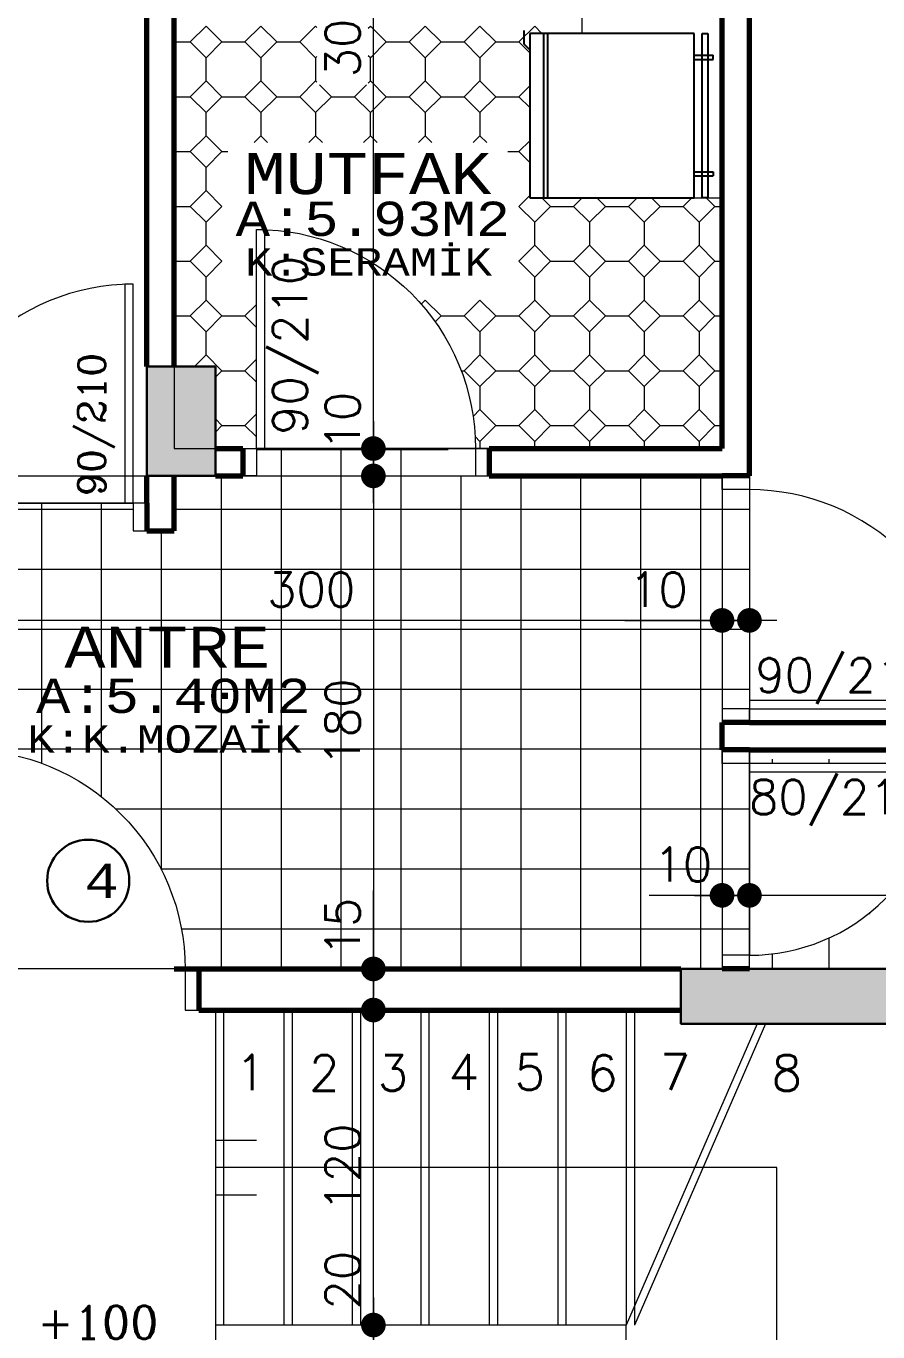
# Model space of a CAD drawing. Header units: millimetres. Extents: x 35860 to 71103, y -11298 to -8385.
# Drawn here: x 45394.3 to 45705.3, y -9990.9 to -9514.2 of the extents above; entities that cross this region are included whole.
import ezdxf
from ezdxf.enums import TextEntityAlignment as Align

# ---------------------------------------------------------------- set-up
doc = ezdxf.new("R2010")
doc.units = ezdxf.units.MM
doc.header["$MEASUREMENT"] = 0
doc.layers.get('0').update_dxf_attribs({"lineweight": 15})
doc.layers.get('Defpoints').update_dxf_attribs({"lineweight": 20})
for name, color, linetype, lineweight in [('02', 2, 'Continuous', 20), ('03_Yazı', 1, 'Continuous', 30), ('07', 3, 'Continuous', 70), ('Kolon', 6, 'Continuous', 30), ('Merd&Balkon', 40, 'Continuous', 20), ('Ölçü', 140, 'Continuous', 20)]:
    doc.layers.add(name, color=color, linetype=linetype, lineweight=lineweight)
doc.layers.add('Lay_X', color=45, linetype='Continuous', lineweight=13, plot=False)
doc.layers.add('M-TEF', color=63, linetype='Continuous')
doc.styles.add('0', font='txt.shx')
doc.styles.add('C', font='')
doc.styles.add('ROMANC', font='romanc', dxfattribs={"height": 0.11})
doc.styles.get('C').set_extended_font_data('Courier New Tur')
doc.dimstyles.new('2', dxfattribs={"dimtxt": 12.5, "dimasz": 1, "dimexe": 0, "dimexo": 0, "dimgap": 5, "dimtad": 1, "dimdec": 0, "dimlfac": -1, "dimzin": 12, "dimdsep": 46, "dimtxsty": '0', "dimblk": 'DOT', "dimcen": 2.5, "dimse1": 1, "dimse2": 1, "dimclrd": 256, "dimclrt": 1, "dimadec": 0, "dimazin": 0, "dimtfac": 1, "dimtdec": 0, "dimtmove": 0, "dimatfit": 0, "dimldrblk": 'DOT', "dimfxl": 1, "dimtolj": 1, "dimtzin": 0, "dimlwd": -1, "dimarcsym": 0})

# ---------------------------------------------------------------- blocks, each defined once
blk = doc.blocks.new('DOT')
at = {"color": 0}
blk.add_line((-10, 0), (10, 0), dxfattribs=at)
at = {"color": 0, "const_width": 4.5}
blk.add_lwpolyline([(-2.25, 0, 1), (2.25, 0, 1)], format="xyb", close=True, dxfattribs=at)
blk = doc.blocks.new('*D126')
at = {"layer": 'Defpoints', "color": 0, "transparency": 16777216}
for p in [(45348.41, -9731.17), (45648.41, -9732.94), (45348.41, -9798.79)]:
    blk.add_point(p, dxfattribs=at)
at = {"layer": 'Ölçü', "transparency": 16777216}
blk.add_line((45647.41, -9731.17), (45349.41, -9731.17), dxfattribs=at)
at = {"layer": 'Ölçü', "transparency": 16777216, "rotation": 180}
blk.add_blockref('DOT', (45348.41, -9731.17), dxfattribs=at)
at = {"layer": 'Ölçü', "transparency": 16777216}
blk.add_blockref('DOT', (45648.41, -9731.17), dxfattribs=at)
at = {"layer": 'Ölçü', "color": 1, "transparency": 16777216, "insert": (45498.41, -9719.92), "char_height": 12.5, "attachment_point": 5, "style": '0'}
blk.add_mtext('\\A1;300', dxfattribs=at)
blk = doc.blocks.new('*D143')
at = {"layer": 'Defpoints', "color": 0, "transparency": 16777216}
for p in [(45463.41, -9988.42), (45521.11, -9988.42), (45463.41, -10008.42)]:
    blk.add_point(p, dxfattribs=at)
at = {"layer": 'Ölçü', "transparency": 16777216}
for p, q in [((45521.11, -9987.42), (45521.11, -9957.67)), ((45521.11, -10008.42), (45521.11, -9988.42)), ((45521.11, -10009.42), (45521.11, -10010.42))]:
    blk.add_line(p, q, dxfattribs=at)
for p, rotation in [((45521.11, -9988.42), 270), ((45521.11, -10008.42), 90)]:
    blk.add_blockref('DOT', p, dxfattribs=dict(at, rotation=rotation))
at = {"layer": 'Ölçü', "color": 1, "transparency": 16777216, "insert": (45509.86, -9972.05), "char_height": 12.5, "attachment_point": 5, "rotation": 90, "style": '0'}
blk.add_mtext('\\A1;20', dxfattribs=at)
blk = doc.blocks.new('*D144')
at = {"layer": 'Defpoints', "color": 0, "transparency": 16777216}
for p in [(45457.39, -9873.42), (45521.11, -9873.42), (45463.41, -9988.42)]:
    blk.add_point(p, dxfattribs=at)
at = {"layer": 'Ölçü', "transparency": 16777216}
blk.add_line((45521.11, -9987.42), (45521.11, -9874.42), dxfattribs=at)
for p, rotation in [((45521.11, -9873.42), 90), ((45521.11, -9988.42), 270)]:
    blk.add_blockref('DOT', p, dxfattribs=dict(at, rotation=rotation))
at = {"layer": 'Ölçü', "color": 1, "transparency": 16777216, "insert": (45509.86, -9930.92), "char_height": 12.5, "attachment_point": 5, "rotation": 90, "style": '0'}
blk.add_mtext('\\A1;120', dxfattribs=at)
blk = doc.blocks.new('*D145')
at = {"layer": 'Defpoints', "color": 0, "transparency": 16777216}
for p in [(45448.41, -9858.42), (45521.11, -9858.42), (45457.39, -9873.42)]:
    blk.add_point(p, dxfattribs=at)
at = {"layer": 'Ölçü', "transparency": 16777216}
for p, q in [((45521.11, -9857.42), (45521.11, -9829.76)), ((45521.11, -9873.42), (45521.11, -9858.42)), ((45521.11, -9874.42), (45521.11, -9875.42))]:
    blk.add_line(p, q, dxfattribs=at)
for p, rotation in [((45521.11, -9858.42), 270), ((45521.11, -9873.42), 90)]:
    blk.add_blockref('DOT', p, dxfattribs=dict(at, rotation=rotation))
at = {"layer": 'Ölçü', "color": 1, "transparency": 16777216, "insert": (45509.86, -9843.09), "char_height": 12.5, "attachment_point": 5, "rotation": 90, "style": '0'}
blk.add_mtext('\\A1;15', dxfattribs=at)
blk = doc.blocks.new('*D146')
at = {"layer": 'Defpoints', "color": 0, "transparency": 16777216}
for p in [(45521.11, -9365.25), (45521.11, -9365.25), (45463.41, -9668.42)]:
    blk.add_point(p, dxfattribs=at)
at = {"layer": 'Ölçü', "transparency": 16777216}
blk.add_line((45521.11, -9667.42), (45521.11, -9366.25), dxfattribs=at)
for p, rotation in [((45521.11, -9365.25), 90), ((45521.11, -9668.42), 270)]:
    blk.add_blockref('DOT', p, dxfattribs=dict(at, rotation=rotation))
at = {"layer": 'Ölçü', "color": 1, "transparency": 16777216, "insert": (45509.86, -9516.84), "char_height": 12.5, "attachment_point": 5, "rotation": 90, "style": '0'}
blk.add_mtext('\\A1;303', dxfattribs=at)
blk = doc.blocks.new('K_X_D_3_10-80')
at = {"layer": '02'}
blk.add_line((15, 0), (18, 0), dxfattribs=at)
for points in [[(10, 0), (15, 0), (15, 10), (10, 10)], [(90, 0), (85, 0), (85, 10), (90, 10)]]:
    blk.add_lwpolyline(points, dxfattribs=at)
blk.add_lwpolyline([(18, 0), (18, -70), (15, -70), (15, 0), (85, 0, -0.414214), (15, -70)], format="xyb", dxfattribs=at)
at = {"layer": '07'}
for p, q in [((10, 0), (10, 10)), ((90, 0), (90, 10))]:
    blk.add_line(p, q, dxfattribs=at)
at = {"layer": '03_Yazı', "style": '0', "flags": 8}
blk.add_attdef('80/210', text='', height=12.5, rotation=90, dxfattribs=at).set_placement((21, -2.71), align=Align.TOP_RIGHT)
blk = doc.blocks.new('K_X_D_1_10-90')
at = {"layer": '02'}
for points in [[(-100, 0), (-95, 0), (-95, 10), (-100, 10)], [(-10, 0), (-15, 0), (-15, 10), (-10, 10)]]:
    blk.add_lwpolyline(points, dxfattribs=at)
blk.add_lwpolyline([(-15, -80, -0.414214), (-95, 0), (-15, 0), (-15, -80), (-18, -80), (-18, 0)], format="xyb", dxfattribs=at)
at = {"layer": '07'}
for p, q in [((-100, 0), (-100, 10)), ((-10, 0), (-10, 10))]:
    blk.add_line(p, q, dxfattribs=at)
at = {"layer": '03_Yazı', "style": '0', "flags": 8}
blk.add_attdef('90/210', text='', height=12.5, rotation=90, dxfattribs=at).set_placement((-33.5, -5), align=Align.TOP_RIGHT)
blk = doc.blocks.new('*D188')
at = {"layer": 'Defpoints', "color": 0, "transparency": 16777216}
for p in [(45658.41, -9818.42), (45908.41, -9824.67), (45658.41, -9831.55)]:
    blk.add_point(p, dxfattribs=at)
at = {"layer": 'Ölçü', "transparency": 16777216}
blk.add_line((45907.41, -9831.55), (45659.41, -9831.55), dxfattribs=at)
at = {"layer": 'Ölçü', "transparency": 16777216, "rotation": 180}
blk.add_blockref('DOT', (45658.41, -9831.55), dxfattribs=at)
at = {"layer": 'Ölçü', "transparency": 16777216}
blk.add_blockref('DOT', (45908.41, -9831.55), dxfattribs=at)
at = {"layer": 'Ölçü', "color": 1, "transparency": 16777216, "insert": (45783.41, -9820.3), "char_height": 12.5, "attachment_point": 5, "style": '0'}
blk.add_mtext('\\A1;250', dxfattribs=at)
blk = doc.blocks.new('*D189')
at = {"layer": 'Defpoints', "color": 0, "transparency": 16777216}
for p in [(45648.41, -9778.42), (45658.41, -9818.42), (45648.41, -9831.55)]:
    blk.add_point(p, dxfattribs=at)
at = {"layer": 'Ölçü', "transparency": 16777216}
for p, q in [((45647.41, -9831.55), (45621.82, -9831.55)), ((45658.41, -9831.55), (45648.41, -9831.55)), ((45659.41, -9831.55), (45660.41, -9831.55))]:
    blk.add_line(p, q, dxfattribs=at)
blk.add_blockref('DOT', (45648.41, -9831.55), dxfattribs=at)
at = {"layer": 'Ölçü', "transparency": 16777216, "rotation": 180}
blk.add_blockref('DOT', (45658.41, -9831.55), dxfattribs=at)
at = {"layer": 'Ölçü', "color": 1, "transparency": 16777216, "insert": (45634.12, -9820.3), "char_height": 12.5, "attachment_point": 5, "style": '0'}
blk.add_mtext('\\A1;10', dxfattribs=at)
blk = doc.blocks.new('*D190')
at = {"layer": 'Defpoints', "color": 0, "transparency": 16777216}
for p in [(45648.41, -9732.94), (45658.41, -9731.17), (45658.41, -9743.79)]:
    blk.add_point(p, dxfattribs=at)
at = {"layer": 'Ölçü', "transparency": 16777216}
for p, q in [((45612.9, -9731.17), (45648.41, -9731.17)), ((45647.41, -9731.17), (45646.41, -9731.17)), ((45648.41, -9731.17), (45658.41, -9731.17)), ((45648.41, -9731.17), (45658.41, -9731.17)), ((45659.41, -9731.17), (45660.41, -9731.17))]:
    blk.add_line(p, q, dxfattribs=at)
blk.add_blockref('DOT', (45648.41, -9731.17), dxfattribs=at)
at = {"layer": 'Ölçü', "transparency": 16777216, "rotation": 180}
blk.add_blockref('DOT', (45658.41, -9731.17), dxfattribs=at)
at = {"layer": 'Ölçü', "color": 1, "transparency": 16777216, "insert": (45625.19, -9719.92), "char_height": 12.5, "attachment_point": 5, "style": '0'}
blk.add_mtext('\\A1;10', dxfattribs=at)
blk = doc.blocks.new('*D200')
at = {"layer": 'Defpoints', "color": 0, "transparency": 16777216}
for p in [(45463.41, -9668.42), (45498.41, -9678.42), (45521.11, -9678.42)]:
    blk.add_point(p, dxfattribs=at)
at = {"layer": 'Ölçü', "transparency": 16777216}
for p, q in [((45521.11, -9667.42), (45521.11, -9666.42)), ((45521.11, -9668.42), (45521.11, -9678.42)), ((45521.11, -9679.42), (45521.11, -9680.42))]:
    blk.add_line(p, q, dxfattribs=at)
for p, rotation in [((45521.11, -9668.42), 270), ((45521.11, -9678.42), 90)]:
    blk.add_blockref('DOT', p, dxfattribs=dict(at, rotation=rotation))
at = {"layer": 'Ölçü', "color": 1, "transparency": 16777216, "insert": (45509.86, -9658.42), "char_height": 12.5, "attachment_point": 5, "rotation": 90, "style": '0'}
blk.add_mtext('\\A1;10', dxfattribs=at)
blk = doc.blocks.new('*D201')
at = {"layer": 'Defpoints', "color": 0, "transparency": 16777216}
for p in [(45498.41, -9678.42), (45480.71, -9858.42), (45521.11, -9858.42)]:
    blk.add_point(p, dxfattribs=at)
at = {"layer": 'Ölçü', "transparency": 16777216}
blk.add_line((45521.11, -9679.42), (45521.11, -9857.42), dxfattribs=at)
for p, rotation in [((45521.11, -9678.42), 90), ((45521.11, -9858.42), 270)]:
    blk.add_blockref('DOT', p, dxfattribs=dict(at, rotation=rotation))
at = {"layer": 'Ölçü', "color": 1, "transparency": 16777216, "insert": (45509.86, -9768.42), "char_height": 12.5, "attachment_point": 5, "rotation": 90, "style": '0'}
blk.add_mtext('\\A1;180', dxfattribs=at)
blk = doc.blocks.new('NO')
at = {"layer": '03_Yazı'}
blk.add_circle((0, 0), 15, dxfattribs=at)
at = {"layer": '03_Yazı', "style": 'C'}
blk.add_attdef('99', text='', height=12.5, dxfattribs=at).set_placement((0, 0), align=Align.MIDDLE_CENTER)
blk = doc.blocks.new('K_X_D_4_10-90')
at = {"layer": '02'}
blk.add_lwpolyline([(15, 80, -0.414214), (95, 0), (15, 0), (15, 80), (18, 80), (18, 0)], format="xyb", dxfattribs=at)
for points in [[(10, 0), (15, 0), (15, -10), (10, -10)], [(100, 0), (95, 0), (95, -10), (100, -10)]]:
    blk.add_lwpolyline(points, dxfattribs=at)
at = {"layer": '07'}
for p, q in [((10, 0), (10, -10)), ((100, 0), (100, -10))]:
    blk.add_line(p, q, dxfattribs=at)
at = {"layer": '03_Yazı', "style": '0', "flags": 8}
blk.add_attdef('90/210', (33.5, 5), '', height=12.5, rotation=90, dxfattribs=at)

msp = doc.modelspace()

# ---------------------------------------------------------------- hatches: boundary and pattern name
h = msp.add_hatch()
h.set_pattern_fill('ANSI33', color=256, scale=30, style=0)
h.set_pattern_definition([(45, (-100, 0), (-5.3033009, 5.3033009), []), (45, (-94.697, 0), (-5.3033009, 5.3033009), [3.75, -1.875])])
h.paths.add_polyline_path([(45023.41, -9384.52), (45023.41, -9333.42), (45048.41, -9334.52), (45048.41, -9384.52)])
h.paths.add_polyline_path([(45438.41, -9402.81), (45438.41, -9351.71), (45463.41, -9352.81), (45463.41, -9402.81)])
h.paths.add_polyline_path([(45898.41, -9423.08), (45898.41, -9371.98), (45923.41, -9373.08), (45923.41, -9423.08)])
h.paths.add_polyline_path([(45923.41, -9983.42), (45863.41, -9983.42), (45863.41, -10013.42), (45923.41, -10013.42)])
h.paths.add_polyline_path([(45898.41, -9628.42), (45923.41, -9628.42), (45923.41, -9678.42), (45898.41, -9678.42)])
h.paths.add_polyline_path([(45463.41, -9638.42), (45463.41, -9678.42), (45438.41, -9678.42), (45438.41, -9638.42)])
h.paths.add_polyline_path([(45073.41, -9678.42), (45023.41, -9678.42), (45023.41, -9653.42), (45073.41, -9653.42)])
h.paths.add_polyline_path([(45063.41, -9893.42), (45023.41, -9893.42), (45023.41, -9923.42), (45063.41, -9923.42)])
h.paths.add_polyline_path([(45048.41, -10623.42), (45048.41, -10573.42), (45023.41, -10573.42), (45023.41, -10623.42)])
h.paths.add_polyline_path([(45898.41, -10368.42), (45923.41, -10368.42), (45923.41, -10318.42), (45898.41, -10318.42)])
h.paths.add_polyline_path([(45463.41, -10368.42), (45463.41, -10318.42), (45438.41, -10318.42), (45438.41, -10368.42)])
h.paths.add_polyline_path([(45363.41, -10138.42), (45338.41, -10138.42), (45338.41, -10073.42), (45363.41, -10073.42)])
h.paths.add_polyline_path([(45363.41, -9923.42), (45363.41, -9858.42), (45338.41, -9858.42), (45338.41, -9923.42)])
h.paths.add_polyline_path([(45633.41, -9873.42), (45633.41, -9878.42), (45638.41, -9878.42), (45728.41, -9878.42), (45728.41, -9858.42), (45633.41, -9858.42)])
h.paths.add_polyline_path([(45633.41, -10133.42), (45633.41, -10118.42), (45728.41, -10118.42), (45728.41, -10138.42), (45633.41, -10138.42)])
h.paths.add_polyline_path([(45073.41, -10318.42), (45023.41, -10318.42), (45023.41, -10343.42), (45073.41, -10343.42)])
h.paths.add_polyline_path([(45633.41, -10623.42), (45658.41, -10623.42), (45658.41, -10573.42), (45633.41, -10573.42)])
h.paths.add_polyline_path([(45898.41, -10623.42), (45923.41, -10623.42), (45923.41, -10573.42), (45898.41, -10573.42)])
h.paths.add_polyline_path([(45463.41, -10623.42), (45463.41, -10573.42), (45438.41, -10573.42), (45438.41, -10623.42)])
h = msp.add_hatch()
h.set_pattern_fill('NET', color=256, scale=175, style=0)
h.set_pattern_definition([(0, (-100, 0), (0, 21.875), []), (90, (-100, 0), (-21.875, 1e-15), [])])
h.paths.add_polyline_path([(45658.41, -9783.42), (45648.41, -9783.42), (45648.41, -9778.42), (45648.41, -9768.42), (45648.41, -9763.42), (45658.41, -9763.42), (45658.41, -9683.42), (45648.41, -9683.42), (45648.41, -9678.42), (45553.41, -9678.42), (45548.41, -9678.42), (45548.41, -9668.42), (45478.41, -9668.42), (45478.41, -9678.42), (45473.41, -9678.42), (45463.41, -9678.42), (45448.41, -9678.42), (45448.41, -9698.42), (45438.41, -9698.42), (45433.41, -9698.42), (45433.41, -9688.42), (45353.41, -9688.42), (45353.41, -9698.42), (45348.41, -9698.42), (45348.41, -9708.42), (45348.41, -9713.42), (45338.41, -9713.42), (45338.41, -9716.42), (45338.41, -9793.42), (45348.41, -9793.42), (45348.41, -9798.42), (45348.41, -9858.42), (45363.41, -9858.42), (45367.39, -9858.42), (45372.39, -9858.42), (45372.39, -9778.42), (45375.39, -9778.42), (45375.39, -9778.48, -0.40327), (45452.39, -9858.42), (45457.39, -9858.42), (45633.41, -9858.42), (45648.41, -9858.42), (45648.41, -9853.42), (45658.41, -9853.42)])
h.paths.add_polyline_path([(45480.7, -9710.54), (45516.12, -9710.54), (45516.12, -9729.29), (45480.7, -9729.29)], flags=24)
h.paths.add_polyline_path([(45352.28, -9710.54), (45373.12, -9710.54), (45373.12, -9729.29), (45352.28, -9729.29)], flags=24)
h.paths.add_polyline_path([(45500.49, -9854.55), (45500.49, -9831.63), (45519.24, -9831.63), (45519.24, -9854.55)], flags=24)
h.paths.add_polyline_path([(45623.7, -9810.93), (45644.53, -9810.93), (45644.53, -9829.68), (45623.7, -9829.68)], flags=24)
h.paths.add_polyline_path([(45614.77, -9710.54), (45635.61, -9710.54), (45635.61, -9729.29), (45614.77, -9729.29)], flags=24)
h.paths.add_polyline_path([(45500.49, -9785.09), (45500.49, -9751.76), (45519.24, -9751.76), (45519.24, -9785.09)], flags=24)
h.paths.add_polyline_path([(45389.02, -9783.05), (45500.67, -9783.05), (45500.67, -9763.21), (45389.02, -9763.21)], flags=25)
h.paths.add_polyline_path([(45392.05, -9768.8), (45504.12, -9768.8), (45504.12, -9747.72), (45392.05, -9747.72)], flags=24)
h.paths.add_polyline_path([(45402.74, -9752.22), (45489.03, -9752.22), (45489.03, -9729.72), (45402.74, -9729.72)], flags=24)

# ---------------------------------------------------------------- linework, layer by layer
for p, q in [((45597.17, -9505.39), (45597.17, -9516.85)), ((45454.21, -9520), (45460.01, -9514.2)), ((45460.01, -9514.2), (45465.81, -9520)), ((45474.21, -9520), (45480.01, -9514.2)), ((45480.01, -9514.2), (45485.81, -9520)), ((45494.21, -9520), (45500.01, -9514.2)), ((45500.01, -9514.2), (45500.49, -9514.68)), ((45519.24, -9514.98), (45520.01, -9514.2)), ((45520.01, -9514.2), (45525.81, -9520)), ((45534.21, -9520), (45540.01, -9514.2)), ((45540.01, -9514.2), (45545.81, -9520)), ((45554.21, -9520), (45560.01, -9514.2)), ((45560.01, -9514.2), (45565.81, -9520)), ((45574.21, -9520), (45580.01, -9514.2)), ((45580.01, -9514.2), (45582.66, -9516.85)), ((45448.41, -9520), (45454.2, -9520)), ((45460.01, -9525.8), (45454.21, -9520)), ((45465.81, -9520), (45460.01, -9525.8)), ((45465.8, -9520), (45474.2, -9520)), ((45480.01, -9525.8), (45474.21, -9520)), ((45485.81, -9520), (45480.01, -9525.8)), ((45485.8, -9520), (45494.2, -9520)), ((45500.01, -9525.8), (45494.21, -9520)), ((45525.81, -9520), (45520.01, -9525.8)), ((45525.8, -9520), (45534.2, -9520)), ((45540.01, -9525.8), (45534.21, -9520)), ((45545.81, -9520), (45540.01, -9525.8)), ((45545.8, -9520), (45554.2, -9520)), ((45560.01, -9525.8), (45554.21, -9520)), ((45565.81, -9520), (45560.01, -9525.8)), ((45565.8, -9520), (45574.2, -9520)), ((45578.18, -9523.97), (45574.21, -9520)), ((45460, -9525.8), (45460, -9534.2)), ((45480, -9525.8), (45480, -9534.2)), ((45500, -9525.8), (45500, -9534.2)), ((45500.49, -9525.33), (45500.01, -9525.8)), ((45520.01, -9525.8), (45519.24, -9525.03)), ((45520, -9525.8), (45520, -9534.2)), ((45540, -9525.8), (45540, -9534.2)), ((45560, -9525.8), (45560, -9534.2)), ((45454.21, -9540), (45460.01, -9534.2)), ((45460.01, -9534.2), (45465.81, -9540)), ((45474.21, -9540), (45480.01, -9534.2)), ((45480.01, -9534.2), (45485.81, -9540)), ((45494.21, -9540), (45500.01, -9534.2)), ((45500.01, -9534.2), (45500.49, -9534.68)), ((45519.24, -9534.98), (45520.01, -9534.2)), ((45520.01, -9534.2), (45525.81, -9540)), ((45534.21, -9540), (45540.01, -9534.2)), ((45540.01, -9534.2), (45545.81, -9540)), ((45554.21, -9540), (45560.01, -9534.2)), ((45560.01, -9534.2), (45565.81, -9540)), ((45501.4, -9535.59), (45505.81, -9540)), ((45514.21, -9540), (45518.63, -9535.59)), ((45574.21, -9540), (45578.18, -9536.04)), ((45448.41, -9540), (45454.2, -9540)), ((45460.01, -9545.8), (45454.21, -9540)), ((45465.81, -9540), (45460.01, -9545.8)), ((45465.8, -9540), (45474.2, -9540)), ((45480.01, -9545.8), (45474.21, -9540)), ((45485.81, -9540), (45480.01, -9545.8)), ((45485.8, -9540), (45494.2, -9540)), ((45500.01, -9545.8), (45494.21, -9540)), ((45505.81, -9540), (45500.01, -9545.8)), ((45505.8, -9540), (45514.2, -9540)), ((45520.01, -9545.8), (45514.21, -9540)), ((45525.81, -9540), (45520.01, -9545.8)), ((45525.8, -9540), (45534.2, -9540)), ((45540.01, -9545.8), (45534.21, -9540)), ((45545.81, -9540), (45540.01, -9545.8)), ((45545.8, -9540), (45554.2, -9540)), ((45560.01, -9545.8), (45554.21, -9540)), ((45565.81, -9540), (45560.01, -9545.8)), ((45565.8, -9540), (45574.2, -9540)), ((45578.18, -9543.97), (45574.21, -9540)), ((45460, -9545.8), (45460, -9554.2)), ((45480, -9545.8), (45480, -9554.2)), ((45500, -9545.8), (45500, -9554.2)), ((45520, -9545.8), (45520, -9554.2)), ((45540, -9545.8), (45540, -9554.2)), ((45560, -9545.8), (45560, -9554.2)), ((45454.21, -9560), (45460.01, -9554.2)), ((45460.01, -9554.2), (45465.81, -9560)), ((45477.55, -9556.66), (45480.01, -9554.2)), ((45480.01, -9554.2), (45482.48, -9556.66)), ((45497.55, -9556.66), (45500.01, -9554.2)), ((45500.01, -9554.2), (45502.48, -9556.66)), ((45517.55, -9556.66), (45520.01, -9554.2)), ((45520.01, -9554.2), (45522.48, -9556.66)), ((45537.55, -9556.66), (45540.01, -9554.2)), ((45540.01, -9554.2), (45542.48, -9556.66)), ((45557.55, -9556.66), (45560.01, -9554.2)), ((45560.01, -9554.2), (45562.48, -9556.66)), ((45574.21, -9560), (45578.18, -9556.04)), ((45448.41, -9560), (45454.2, -9560)), ((45460.01, -9565.8), (45454.21, -9560)), ((45465.81, -9560), (45460.01, -9565.8)), ((45465.8, -9560), (45467.99, -9560)), ((45570.24, -9560), (45574.2, -9560)), ((45578.18, -9563.97), (45574.21, -9560)), ((45460, -9565.8), (45460, -9574.2)), ((45454.21, -9580), (45460.01, -9574.2)), ((45460.01, -9574.2), (45465.81, -9580)), ((45574.21, -9580), (45578.18, -9576.04)), ((45582.66, -9576.85), (45585.81, -9580)), ((45594.21, -9580), (45597.37, -9576.85)), ((45602.66, -9576.85), (45605.81, -9580)), ((45614.21, -9580), (45617.37, -9576.85)), ((45622.66, -9576.85), (45625.81, -9580)), ((45634.21, -9580), (45637.37, -9576.85)), ((45638.18, -9576.85), (45648.41, -9576.85)), ((45642.66, -9576.85), (45645.81, -9580)), ((45448.41, -9580), (45454.2, -9580)), ((45460.01, -9585.8), (45454.21, -9580)), ((45465.81, -9580), (45460.01, -9585.8)), ((45580.01, -9585.8), (45574.21, -9580)), ((45585.81, -9580), (45580.01, -9585.8)), ((45585.8, -9580), (45594.2, -9580)), ((45600.01, -9585.8), (45594.21, -9580)), ((45605.81, -9580), (45600.01, -9585.8)), ((45605.8, -9580), (45614.2, -9580)), ((45620.01, -9585.8), (45614.21, -9580)), ((45625.81, -9580), (45620.01, -9585.8)), ((45625.8, -9580), (45634.2, -9580)), ((45640.01, -9585.8), (45634.21, -9580)), ((45645.81, -9580), (45640.01, -9585.8)), ((45645.8, -9580), (45648.41, -9580)), ((45460, -9585.8), (45460, -9594.2)), ((45580, -9585.8), (45580, -9594.2)), ((45600, -9585.8), (45600, -9594.2)), ((45620, -9585.8), (45620, -9594.2)), ((45640, -9585.8), (45640, -9594.2)), ((45454.21, -9600), (45460.01, -9594.2)), ((45460.01, -9594.2), (45465.81, -9600)), ((45574.21, -9600), (45580.01, -9594.2)), ((45580.01, -9594.2), (45585.81, -9600)), ((45594.21, -9600), (45600.01, -9594.2)), ((45600.01, -9594.2), (45605.81, -9600)), ((45614.21, -9600), (45620.01, -9594.2)), ((45620.01, -9594.2), (45625.81, -9600)), ((45634.21, -9600), (45640.01, -9594.2)), ((45640.01, -9594.2), (45645.81, -9600)), ((45448.41, -9600), (45454.2, -9600)), ((45460.01, -9605.8), (45454.21, -9600)), ((45465.81, -9600), (45460.01, -9605.8)), ((45580.01, -9605.8), (45574.21, -9600)), ((45585.81, -9600), (45580.01, -9605.8)), ((45585.8, -9600), (45594.2, -9600)), ((45600.01, -9605.8), (45594.21, -9600)), ((45605.81, -9600), (45600.01, -9605.8)), ((45605.8, -9600), (45614.2, -9600)), ((45620.01, -9605.8), (45614.21, -9600)), ((45625.81, -9600), (45620.01, -9605.8)), ((45625.8, -9600), (45634.2, -9600)), ((45640.01, -9605.8), (45634.21, -9600)), ((45645.81, -9600), (45640.01, -9605.8)), ((45645.8, -9600), (45648.41, -9600)), ((45460, -9605.8), (45460, -9614.2)), ((45580, -9605.8), (45580, -9614.2)), ((45600, -9605.8), (45600, -9614.2)), ((45620, -9605.8), (45620, -9614.2)), ((45640, -9605.8), (45640, -9614.2)), ((45454.21, -9620), (45460.01, -9614.2)), ((45460.01, -9614.2), (45465.81, -9620)), ((45538.55, -9615.67), (45540.01, -9614.2)), ((45540.01, -9614.2), (45545.81, -9620)), ((45554.21, -9620), (45560.01, -9614.2)), ((45560.01, -9614.2), (45565.81, -9620)), ((45574.21, -9620), (45580.01, -9614.2)), ((45580.01, -9614.2), (45585.81, -9620)), ((45594.21, -9620), (45600.01, -9614.2)), ((45600.01, -9614.2), (45605.81, -9620)), ((45614.21, -9620), (45620.01, -9614.2)), ((45620.01, -9614.2), (45625.81, -9620)), ((45634.21, -9620), (45640.01, -9614.2)), ((45640.01, -9614.2), (45645.81, -9620)), ((45448.41, -9620), (45454.2, -9620)), ((45460.01, -9625.8), (45454.21, -9620)), ((45465.81, -9620), (45460.01, -9625.8)), ((45465.8, -9620), (45474.2, -9620)), ((45474.21, -9620), (45478.41, -9615.81)), ((45478.41, -9624.2), (45474.21, -9620)), ((45545.81, -9620), (45543.67, -9622.15)), ((45545.8, -9620), (45554.2, -9620)), ((45560.01, -9625.8), (45554.21, -9620)), ((45565.81, -9620), (45560.01, -9625.8)), ((45565.8, -9620), (45574.2, -9620)), ((45580.01, -9625.8), (45574.21, -9620)), ((45585.81, -9620), (45580.01, -9625.8)), ((45585.8, -9620), (45594.2, -9620)), ((45600.01, -9625.8), (45594.21, -9620)), ((45605.81, -9620), (45600.01, -9625.8)), ((45605.8, -9620), (45614.2, -9620)), ((45620.01, -9625.8), (45614.21, -9620)), ((45625.81, -9620), (45620.01, -9625.8)), ((45625.8, -9620), (45634.2, -9620)), ((45640.01, -9625.8), (45634.21, -9620)), ((45645.81, -9620), (45640.01, -9625.8)), ((45645.8, -9620), (45648.41, -9620)), ((45460, -9625.8), (45460, -9634.2)), ((45560, -9625.8), (45560, -9634.2)), ((45580, -9625.8), (45580, -9634.2)), ((45600, -9625.8), (45600, -9634.2)), ((45620, -9625.8), (45620, -9634.2)), ((45640, -9625.8), (45640, -9634.2)), ((45455.8, -9638.42), (45460.01, -9634.2)), ((45460.01, -9634.2), (45465.81, -9640)), ((45554.21, -9640), (45560.01, -9634.2)), ((45560.01, -9634.2), (45565.81, -9640)), ((45574.21, -9640), (45580.01, -9634.2)), ((45580.01, -9634.2), (45585.81, -9640)), ((45594.21, -9640), (45600.01, -9634.2)), ((45600.01, -9634.2), (45605.81, -9640)), ((45614.21, -9640), (45620.01, -9634.2)), ((45620.01, -9634.2), (45625.81, -9640)), ((45634.21, -9640), (45640.01, -9634.2)), ((45640.01, -9634.2), (45645.81, -9640)), ((45474.21, -9640), (45478.41, -9635.81)), ((45465.81, -9640), (45463.41, -9642.41)), ((45465.8, -9640), (45474.2, -9640)), ((45478.41, -9644.2), (45474.21, -9640)), ((45553.19, -9640), (45554.2, -9640)), ((45560.01, -9645.8), (45554.21, -9640)), ((45565.81, -9640), (45560.01, -9645.8)), ((45565.8, -9640), (45574.2, -9640)), ((45580.01, -9645.8), (45574.21, -9640)), ((45585.81, -9640), (45580.01, -9645.8)), ((45585.8, -9640), (45594.2, -9640)), ((45600.01, -9645.8), (45594.21, -9640)), ((45605.81, -9640), (45600.01, -9645.8)), ((45605.8, -9640), (45614.2, -9640)), ((45620.01, -9645.8), (45614.21, -9640)), ((45625.81, -9640), (45620.01, -9645.8)), ((45625.8, -9640), (45634.2, -9640)), ((45640.01, -9645.8), (45634.21, -9640)), ((45645.81, -9640), (45640.01, -9645.8)), ((45645.8, -9640), (45648.41, -9640)), ((45560, -9645.8), (45560, -9654.2)), ((45580, -9645.8), (45580, -9654.2)), ((45600, -9645.8), (45600, -9654.2)), ((45620, -9645.8), (45620, -9654.2)), ((45640, -9645.8), (45640, -9654.2)), ((45463.41, -9657.6), (45465.81, -9660)), ((45474.21, -9660), (45478.41, -9655.81)), ((45557.54, -9656.68), (45560.01, -9654.2)), ((45560.01, -9654.2), (45565.81, -9660)), ((45574.21, -9660), (45580.01, -9654.2)), ((45580.01, -9654.2), (45585.81, -9660)), ((45594.21, -9660), (45600.01, -9654.2)), ((45600.01, -9654.2), (45605.81, -9660)), ((45614.21, -9660), (45620.01, -9654.2)), ((45620.01, -9654.2), (45625.81, -9660)), ((45634.21, -9660), (45640.01, -9654.2)), ((45640.01, -9654.2), (45645.81, -9660)), ((45465.81, -9660), (45463.41, -9662.41)), ((45465.8, -9660), (45474.2, -9660)), ((45478.41, -9664.2), (45474.21, -9660)), ((45565.81, -9660), (45560.01, -9665.8)), ((45565.8, -9660), (45574.2, -9660)), ((45580.01, -9665.8), (45574.21, -9660)), ((45585.81, -9660), (45580.01, -9665.8)), ((45585.8, -9660), (45594.2, -9660)), ((45600.01, -9665.8), (45594.21, -9660)), ((45605.81, -9660), (45600.01, -9665.8)), ((45605.8, -9660), (45614.2, -9660)), ((45620.01, -9665.8), (45614.21, -9660)), ((45625.81, -9660), (45620.01, -9665.8)), ((45625.8, -9660), (45634.2, -9660)), ((45640.01, -9665.8), (45634.21, -9660)), ((45645.81, -9660), (45640.01, -9665.8)), ((45645.8, -9660), (45648.41, -9660)), ((45560.01, -9665.8), (45558.29, -9664.08)), ((45560, -9665.8), (45560, -9668.42)), ((45580, -9665.8), (45580, -9668.42)), ((45600, -9665.8), (45600, -9668.42)), ((45620, -9665.8), (45620, -9668.42)), ((45640, -9665.8), (45640, -9668.42)), ((45666.88, -9783.42), (45666.88, -9781.88)), ((45687.5, -9783.42), (45687.5, -9781.88)), ((45702.08, -9838.12), (45702.5, -9838.12)), ((45687.5, -9858.42), (45687.5, -9847.09)), ((45666.88, -9858.42), (45666.88, -9852.91))]:
    msp.add_line(p, q)
at = {"layer": '02'}
for p, q in [((45466.41, -9873.42), (45466.41, -9988.42)), ((45491.41, -9873.42), (45491.41, -9988.42)), ((45516.41, -9873.42), (45516.41, -9988.42)), ((45541.41, -9873.42), (45541.41, -9988.42)), ((45566.41, -9873.42), (45566.41, -9988.42)), ((45591.41, -9873.42), (45591.41, -9988.42)), ((45616.41, -9873.42), (45616.41, -9988.42)), ((45664.23, -9878.42), (45616.41, -9988.42))]:
    msp.add_line(p, q, dxfattribs=at)
for points in [[(45433.41, -9608.42, 0.414214), (45353.41, -9688.42), (45433.41, -9688.42), (45433.41, -9608.42), (45430.41, -9608.42), (45430.41, -9688.42)], [(45372.39, -9778.42, -0.414214), (45452.39, -9858.42), (45372.39, -9858.42), (45372.39, -9778.42), (45375.39, -9778.42), (45375.39, -9858.42)]]:
    msp.add_lwpolyline(points, format="xyb", dxfattribs=at)
for points in [[(45438.41, -9688.42), (45433.41, -9688.42), (45433.41, -9698.42), (45438.41, -9698.42)], [(45457.39, -9858.42), (45452.39, -9858.42), (45452.39, -9873.42), (45457.39, -9873.42)]]:
    msp.add_lwpolyline(points, dxfattribs=at)
at = {"layer": '07'}
for p, q in [((45648.41, -9668.42), (45648.41, -9375.98)), ((45658.41, -9678.42), (45658.41, -9376.42)), ((45438.41, -9638.42), (45438.41, -9402.81)), ((45448.41, -9638.42), (45448.41, -9402.81)), ((45463.41, -9668.42), (45473.41, -9668.42)), ((45563.41, -9668.42), (45648.41, -9668.42)), ((45438.41, -9688.42), (45438.41, -9678.42)), ((45448.41, -9698.42), (45448.41, -9678.42)), ((45463.41, -9678.42), (45473.41, -9678.42)), ((45563.41, -9678.42), (45648.41, -9678.42)), ((45438.41, -9688.42), (45438.41, -9698.42)), ((45438.41, -9698.42), (45448.41, -9698.42)), ((45648.41, -9778.42), (45648.41, -9768.42)), ((45658.41, -9768.42), (45908.41, -9768.42)), ((45658.41, -9778.42), (45908.41, -9778.42)), ((45448.41, -9858.42), (45633.41, -9858.42)), ((45457.39, -9858.42), (45457.39, -9873.42)), ((45457.39, -9873.42), (45633.41, -9873.42))]:
    msp.add_line(p, q, dxfattribs=at)
at = {"layer": 'Kolon'}
for points in [[(45463.41, -9638.42), (45463.41, -9678.42), (45438.41, -9678.42), (45438.41, -9678.42), (45438.41, -9638.42), (45438.41, -9638.42)], [(45633.41, -9873.42), (45633.41, -9878.42), (45638.41, -9878.42), (45728.41, -9878.42), (45728.41, -9858.42), (45633.41, -9858.42), (45633.41, -9858.42)]]:
    msp.add_lwpolyline(points, close=True, dxfattribs=at)
at = {"layer": 'Lay_X'}
for points in [[(45438.41, -9366.28), (45438.41, -9688.42), (45038.41, -9688.42), (45038.41, -9349.1)], [(45648.41, -9668.42), (45648.41, -9375.98), (45448.41, -9367.16), (45448.41, -9668.42)], [(45658.41, -9376.42), (45658.41, -9768.42), (45908.41, -9768.42), (45908.41, -9387.43)], [(45348.41, -9858.42), (45348.41, -9678.42), (45648.41, -9678.42), (45648.41, -9768.42), (45648.41, -9768.42), (45648.41, -9858.42)], [(45658.41, -9858.42), (45658.41, -9778.42), (45908.41, -9778.42), (45908.41, -9990.92), (45728.41, -9990.92), (45728.41, -9858.42)]]:
    msp.add_lwpolyline(points, close=True, dxfattribs=at)
at = {"layer": 'M-TEF'}
for p, q in [((45576.18, -9520.81), (45576.18, -9515.81)), ((45576.18, -9520.81), (45576.18, -9515.81)), ((45576.18, -9520.81), (45576.18, -9515.81)), ((45578.18, -9516.85), (45578.18, -9576.85)), ((45578.18, -9516.85), (45578.18, -9576.85)), ((45578.18, -9516.85), (45578.18, -9576.85)), ((45638.18, -9516.85), (45578.18, -9516.85)), ((45638.18, -9516.85), (45578.18, -9516.85)), ((45638.18, -9516.85), (45578.18, -9516.85)), ((45583.18, -9516.85), (45583.18, -9576.85)), ((45583.18, -9516.85), (45583.18, -9576.85)), ((45583.18, -9516.85), (45583.18, -9576.85)), ((45584.68, -9516.85), (45584.68, -9576.85)), ((45584.68, -9516.85), (45584.68, -9576.85)), ((45584.68, -9516.85), (45584.68, -9576.85)), ((45638.18, -9576.85), (45638.18, -9516.85)), ((45638.18, -9576.85), (45638.18, -9516.85)), ((45638.18, -9576.85), (45638.18, -9516.85)), ((45641.18, -9576.85), (45641.18, -9516.85)), ((45641.18, -9576.85), (45641.18, -9516.85)), ((45641.18, -9576.85), (45641.18, -9516.85)), ((45641.18, -9516.85), (45643.18, -9516.85)), ((45641.18, -9516.85), (45643.18, -9516.85)), ((45641.18, -9516.85), (45643.18, -9516.85)), ((45643.18, -9516.85), (45643.18, -9576.85)), ((45643.18, -9516.85), (45643.18, -9576.85)), ((45643.18, -9516.85), (45643.18, -9576.85)), ((45578.18, -9522.81), (45576.18, -9520.81)), ((45578.18, -9522.81), (45576.18, -9520.81)), ((45578.18, -9522.81), (45576.18, -9520.81)), ((45638.18, -9524.85), (45645.18, -9524.85)), ((45638.18, -9524.85), (45645.18, -9524.85)), ((45638.18, -9524.85), (45645.18, -9524.85)), ((45645.18, -9526.35), (45645.18, -9524.85)), ((45645.18, -9526.35), (45645.18, -9524.85)), ((45645.18, -9526.35), (45645.18, -9524.85)), ((45638.18, -9526.35), (45645.18, -9526.35)), ((45638.18, -9526.35), (45645.18, -9526.35)), ((45638.18, -9526.35), (45645.18, -9526.35)), ((45638.18, -9567.35), (45645.18, -9567.35)), ((45638.18, -9567.35), (45645.18, -9567.35)), ((45638.18, -9567.35), (45645.18, -9567.35)), ((45645.18, -9567.35), (45645.18, -9568.85)), ((45645.18, -9567.35), (45645.18, -9568.85)), ((45645.18, -9567.35), (45645.18, -9568.85)), ((45638.18, -9568.85), (45645.18, -9568.85)), ((45638.18, -9568.85), (45645.18, -9568.85)), ((45638.18, -9568.85), (45645.18, -9568.85)), ((45578.18, -9576.85), (45638.18, -9576.85)), ((45578.18, -9576.85), (45638.18, -9576.85)), ((45578.18, -9576.85), (45638.18, -9576.85)), ((45643.18, -9576.85), (45641.18, -9576.85)), ((45643.18, -9576.85), (45641.18, -9576.85)), ((45643.18, -9576.85), (45641.18, -9576.85))]:
    msp.add_line(p, q, dxfattribs=at)
at = {"layer": 'Merd&Balkon'}
for p, q in [((45463.41, -9873.42), (45463.41, -9988.42)), ((45488.41, -9873.42), (45488.41, -9988.42)), ((45513.41, -9873.42), (45513.41, -9988.42)), ((45538.41, -9873.42), (45538.41, -9988.42)), ((45563.41, -9873.42), (45563.41, -9988.42)), ((45588.41, -9873.42), (45588.41, -9988.42)), ((45613.41, -9873.42), (45613.41, -9988.42)), ((45661.23, -9878.42), (45613.41, -9988.42)), ((45463.41, -9920.92), (45478.41, -9920.92)), ((45668.41, -9930.92), (45463.41, -9930.92)), ((45668.41, -10065.92), (45668.41, -9930.92)), ((45463.41, -9940.92), (45478.41, -9940.92))]:
    msp.add_line(p, q, dxfattribs=at)
msp.add_lwpolyline([(45613.41, -10008.42), (45613.41, -9988.42), (45463.41, -9988.42), (45463.41, -10008.42)], close=True, dxfattribs=at)

# ---------------------------------------------------------------- block references
at = {"layer": '02'}
msp.add_blockref('K_X_D_4_10-90', (45463.41, -9668.42), dxfattribs=at).add_auto_attribs({'90/210': '90/210'})
ref = msp.add_blockref('K_X_D_1_10-90', (45658.41, -9778.42), dxfattribs=dict(at, xscale=-1, rotation=90))
ref.add_attrib('90/210', '90/210', dxfattribs={"layer": '03_Yazı', "height": 12.5, "style": '0', "flags": 8}).set_placement((45725.91, -9744.92), align=Align.TOP_RIGHT)
ref = msp.add_blockref('K_X_D_3_10-80', (45658.41, -9768.42), dxfattribs=dict(at, xscale=-1, rotation=90))
ref.add_attrib('80/210', '80/210', dxfattribs={"layer": '03_Yazı', "height": 12.5, "style": '0', "flags": 8}).set_placement((45723.61, -9789.42), align=Align.TOP_RIGHT)
at = {"layer": '03_Yazı'}
ref = msp.add_blockref('NO', (45417, -9826.22), dxfattribs=dict(at, xscale=-1))
ref.add_attrib('99', '4', dxfattribs={"height": 12.5, "style": 'C'}).set_placement((45421.92, -9826.22), align=Align.MIDDLE_CENTER)

# ---------------------------------------------------------------- texts
at = {"layer": '03_Yazı', "style": 'ROMANC'}
msp.add_text('90/210', height=10, rotation=90, dxfattribs=at).set_placement((45423.27, -9685.87))
msp.add_text('90/210', height=10, rotation=90, dxfattribs=at).set_placement((45423.27, -9685.87))
msp.add_text('90/210', height=10, rotation=90, dxfattribs=at).set_placement((45423.27, -9685.87))
at = {"layer": '03_Yazı', "style": '0'}
for s, p in [('1', (45470.68, -9902.72)), ('2', (45497.62, -9902.86)), ('3', (45522.69, -9902.86)), ('4', (45548.57, -9902.53)), ('5', (45572.71, -9902.53)), ('6', (45599.16, -9902.86)), ('7', (45625.71, -9902.53)), ('8', (45666.49, -9902.86))]:
    msp.add_text(s, height=13, dxfattribs=at).set_placement(p)
at = {"layer": '03_Yazı', "color": 4, "style": 'ROMANC'}
msp.add_text('+100', height=12, dxfattribs=at).set_placement((45398.36, -9993.43))
at = {"layer": '03_Yazı', "style": 'C', "flags": 12}
for tag, text, height, p in [('MUTFAK', 'MUTFAK', 15, (45519.11, -9568.02)), ('K:SERAMİK', 'K:SERAMİK', 10, (45519.34, -9600.28)), ('ANTRE', 'ANTRE', 15, (45445.88, -9740.97)), ('K:K.MOZAİK', 'K:K.MOZAİK', 10, (45444.85, -9774.46))]:
    msp.add_attdef(tag, text=text, height=height, dxfattribs=at).set_placement(p, align=Align.MIDDLE_CENTER)
at = {"layer": '03_Yazı', "style": 'C'}
for tag, p in [('A:5.93M2', (45520.95, -9584.54)), ('A:5.40M2', (45448.08, -9758.71))]:
    msp.add_attdef(tag, text='A:10.00m2', height=12.5, dxfattribs=at).set_placement(p, align=Align.MIDDLE_CENTER)

# ---------------------------------------------------------------- dimensions: what is measured, and where the dimension line sits
at = {"layer": 'Ölçü'}
for base, p1, p2, angle, picture, middle in [((45521.11, -9365.25), (45463.41, -9668.42), (45521.11, -9365.25), 90, '*D146', (45509.86, -9516.84)), ((45348.41, -9731.17), (45648.41, -9732.94), (45348.41, -9798.79), 180, '*D126', (45498.41, -9719.92)), ((45648.41, -9831.55), (45658.41, -9818.42), (45648.41, -9778.42), 180, '*D189', (45634.12, -9820.3)), ((45658.41, -9831.55), (45908.41, -9824.67), (45658.41, -9818.42), 180, '*D188', (45783.41, -9820.3)), ((45521.11, -9858.42), (45457.39, -9873.42), (45448.41, -9858.42), 90, '*D145', (45509.86, -9843.09)), ((45521.11, -9988.42), (45463.41, -10008.42), (45463.41, -9988.42), 90, '*D143', (45509.86, -9972.05))]:
    dim = msp.add_linear_dim(base=base, p1=p1, p2=p2, angle=angle, dimstyle='2', dxfattribs=at)
    dim.commit()
    dim.dimension.update_dxf_attribs({"geometry": picture, "text_midpoint": middle})
for base, p1, p2, angle, picture, middle in [((45521.11, -9678.42), (45463.41, -9668.42), (45498.41, -9678.42), 90, '*D200', (45521.11, -9658.42)), ((45658.41, -9731.17), (45648.41, -9732.94), (45658.41, -9743.79), 180, '*D190', (45625.19, -9731.17))]:
    dim = msp.add_linear_dim(base=base, p1=p1, p2=p2, angle=angle, dimstyle='2', override={"dimtmove": 1}, dxfattribs=at)
    dim.commit()
    dim.dimension.update_dxf_attribs({"geometry": picture, "text_midpoint": middle, "dimtype": 160})
dim = msp.add_linear_dim(base=(45521.11, -9858.42), p1=(45498.41, -9678.42), p2=(45480.71, -9858.42), angle=90, dimstyle='2', override={"dimtmove": 1}, dxfattribs=at)
dim.commit()
dim.dimension.update_dxf_attribs({"geometry": '*D201', "text_midpoint": (45509.86, -9768.42)})
dim = msp.add_linear_dim(base=(45521.11, -9873.42), p1=(45463.41, -9988.42), p2=(45457.39, -9873.42), angle=90, text='120', dimstyle='2', dxfattribs=at)
dim.commit()
dim.dimension.update_dxf_attribs({"geometry": '*D144', "text_midpoint": (45509.86, -9930.92)})

doc.saveas('drawing.dxf')
